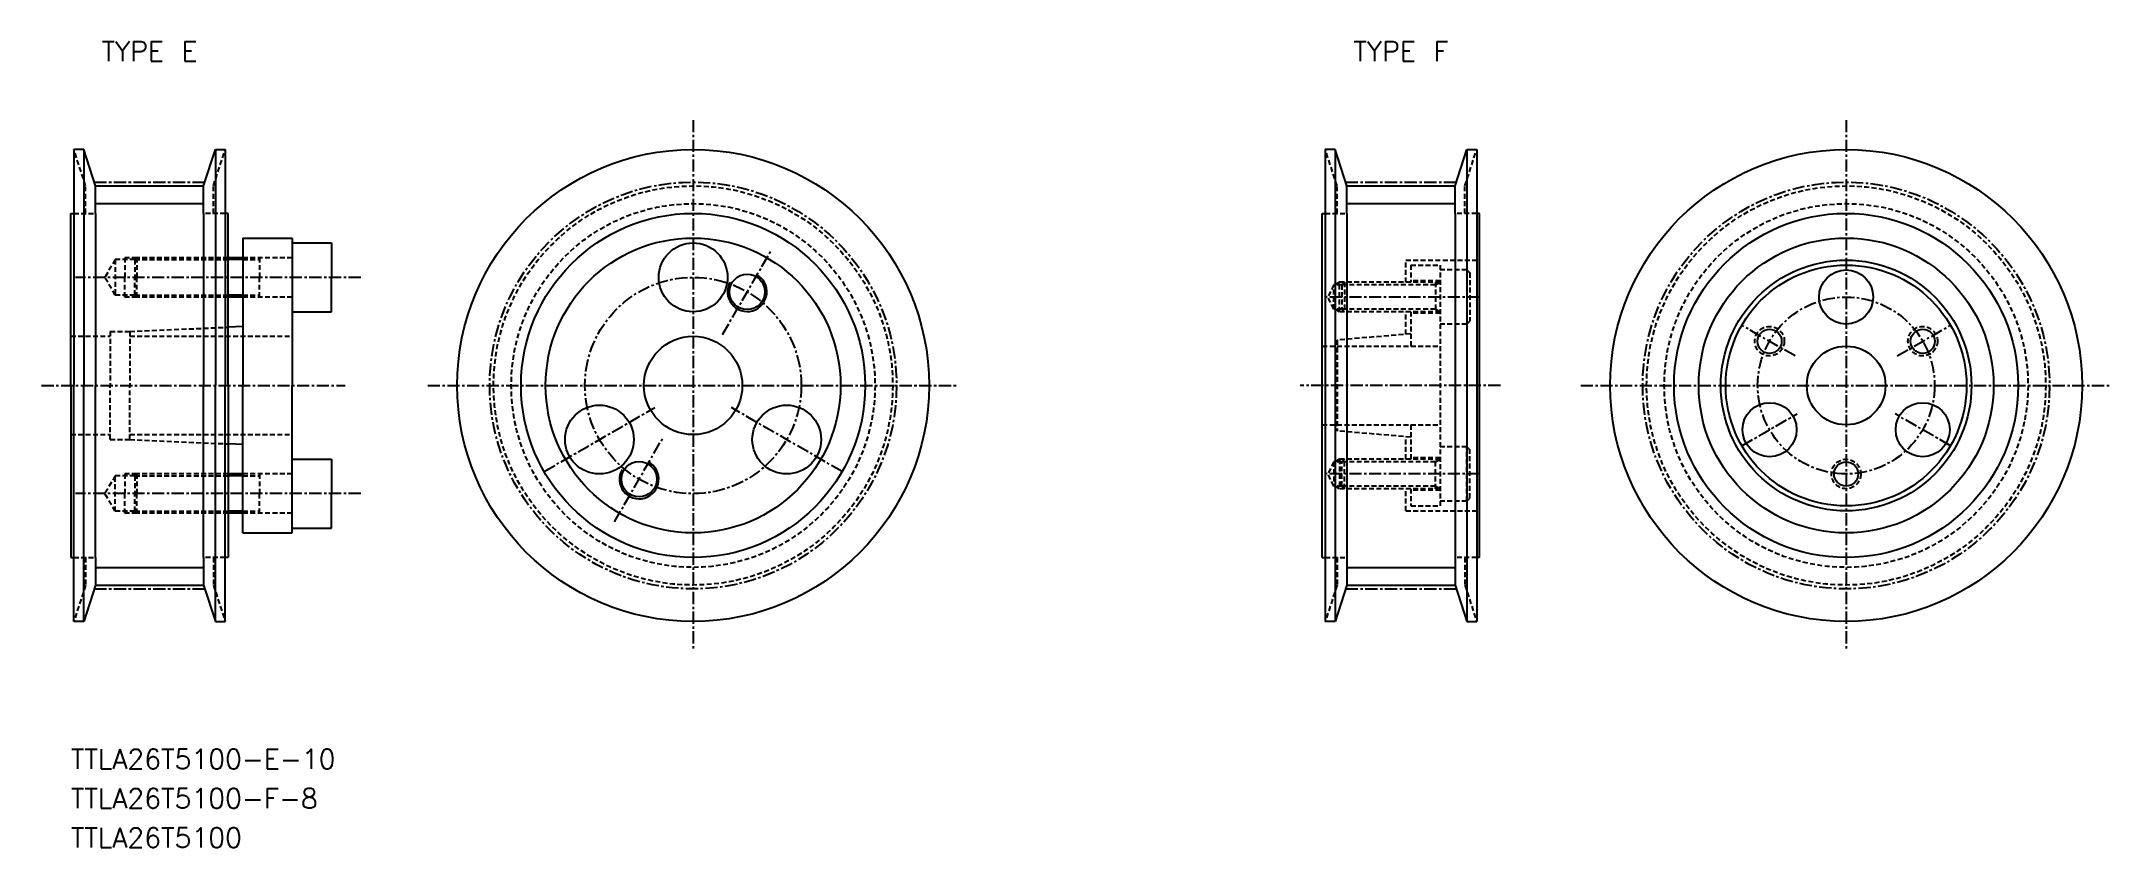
# Model space of a CAD drawing. Extents: x 4283 to 4493, y 16907 to 16989.
import ezdxf
from ezdxf.enums import TextEntityAlignment as Align

# ---------------------------------------------------------------- set-up
doc = ezdxf.new("R2010")
doc.units = 0
doc.linetypes.add('CENTER', pattern=[2, 1.25, -0.25, 0.25, -0.25])
doc.linetypes.add('DASHED', pattern=[0.75, 0.5, -0.25])
doc.layers.get('0').update_dxf_attribs({"linetype": 'CONTINUOUS'})
doc.layers.add('CENTER', color=1, linetype='CENTER')
doc.styles.add('MISUMI', font='txt.shx')

msp = doc.modelspace()

# ---------------------------------------------------------------- linework, layer by layer
at = {"color": 1, "linetype": 'CENTER'}
for p, q in [((4348.92, 16981.36), (4348.92, 16927.36)), ((4466.2, 16981.36), (4466.2, 16927.36)), ((4288, 16975.05), (4299.26, 16975.05)), ((4415.29, 16975.05), (4426.54, 16975.05)), ((4282.63, 16954.36), (4313.54, 16954.36)), ((4321.92, 16954.36), (4375.92, 16954.36)), ((4439.2, 16954.36), (4493.2, 16954.36)), ((4288, 16933.67), (4299.26, 16933.67)), ((4415.29, 16933.67), (4426.54, 16933.67))]:
    msp.add_line(p, q, dxfattribs=at)
at = {"color": 7, "linetype": 'CONTINUOUS'}
for p, q in [((4286.93, 16978.36), (4285.93, 16978.36)), ((4285.93, 16978.36), (4285.93, 16954.36)), ((4288.13, 16974.66), (4286.93, 16978.36)), ((4286.93, 16978.36), (4286.93, 16954.36)), ((4299.13, 16974.66), (4300.33, 16978.36)), ((4300.33, 16978.36), (4301.33, 16978.36)), ((4300.33, 16978.36), (4300.33, 16954.36)), ((4301.33, 16978.36), (4301.33, 16954.36)), ((4414.22, 16978.36), (4413.22, 16978.36)), ((4413.22, 16978.36), (4413.22, 16930.36)), ((4415.42, 16974.66), (4414.22, 16978.36)), ((4414.22, 16978.36), (4414.22, 16930.36)), ((4426.42, 16974.66), (4427.62, 16978.36)), ((4427.62, 16978.36), (4428.62, 16978.36)), ((4427.62, 16978.36), (4427.62, 16930.36)), ((4428.62, 16978.36), (4428.62, 16930.36)), ((4288.13, 16971.86), (4288.13, 16974.66)), ((4288.13, 16974.66), (4299.13, 16974.66)), ((4299.13, 16971.86), (4299.13, 16974.66)), ((4415.42, 16971.86), (4415.42, 16974.66)), ((4415.42, 16974.66), (4426.42, 16974.66)), ((4426.42, 16971.86), (4426.42, 16974.66)), ((4285.63, 16971.86), (4285.93, 16971.86)), ((4285.63, 16954.36), (4285.63, 16971.86)), ((4288.13, 16971.86), (4288.13, 16954.36)), ((4299.13, 16971.86), (4299.13, 16954.36)), ((4301.63, 16971.86), (4301.33, 16971.86)), ((4301.63, 16954.36), (4301.63, 16971.86)), ((4412.92, 16971.86), (4413.22, 16971.86)), ((4412.92, 16936.86), (4412.92, 16971.86)), ((4415.42, 16971.86), (4415.42, 16936.86)), ((4426.42, 16971.86), (4426.42, 16936.86)), ((4428.92, 16971.86), (4428.62, 16971.86)), ((4428.92, 16936.86), (4428.92, 16971.86)), ((4303.13, 16969.36), (4308.13, 16969.36)), ((4303.13, 16969.36), (4303.13, 16967.36)), ((4308.13, 16969.36), (4308.13, 16968.86)), ((4308.13, 16968.86), (4308.13, 16961.86)), ((4308.13, 16968.86), (4312.13, 16968.86)), ((4312.13, 16968.86), (4312.13, 16965.36)), ((4303.13, 16967.36), (4301.63, 16967.36)), ((4303.13, 16967.36), (4303.13, 16963.36)), ((4312.13, 16961.86), (4312.13, 16965.36)), ((4303.13, 16963.36), (4301.63, 16963.36)), ((4303.13, 16963.36), (4303.13, 16960.36)), ((4308.13, 16961.86), (4308.13, 16954.36)), ((4308.13, 16961.86), (4312.13, 16961.86)), ((4303.13, 16960.36), (4301.63, 16960.29)), ((4303.13, 16960.36), (4303.13, 16954.36)), ((4285.63, 16954.36), (4285.63, 16936.86)), ((4285.93, 16930.36), (4285.93, 16954.36)), ((4286.93, 16930.36), (4286.93, 16954.36)), ((4288.13, 16936.86), (4288.13, 16954.36)), ((4299.13, 16936.86), (4299.13, 16954.36)), ((4300.33, 16930.36), (4300.33, 16954.36)), ((4301.33, 16930.36), (4301.33, 16954.36)), ((4301.63, 16954.36), (4301.63, 16936.86)), ((4303.13, 16948.36), (4303.13, 16954.36)), ((4308.13, 16946.86), (4308.13, 16954.36)), ((4303.13, 16948.36), (4301.63, 16948.42)), ((4303.13, 16945.36), (4303.13, 16948.36)), ((4308.13, 16939.86), (4308.13, 16946.86)), ((4308.13, 16946.86), (4312.13, 16946.86)), ((4312.13, 16946.86), (4312.13, 16943.36)), ((4303.13, 16945.36), (4301.63, 16945.36)), ((4303.13, 16941.36), (4303.13, 16945.36)), ((4312.13, 16939.86), (4312.13, 16943.36)), ((4303.13, 16941.36), (4301.63, 16941.36)), ((4303.13, 16939.36), (4303.13, 16941.36)), ((4303.13, 16939.36), (4308.13, 16939.36)), ((4308.13, 16939.86), (4312.13, 16939.86)), ((4308.13, 16939.36), (4308.13, 16939.86)), ((4285.63, 16936.86), (4285.93, 16936.86)), ((4288.13, 16936.86), (4288.13, 16934.06)), ((4299.13, 16936.86), (4299.13, 16934.06)), ((4301.63, 16936.86), (4301.33, 16936.86)), ((4412.92, 16936.86), (4413.22, 16936.86)), ((4415.42, 16936.86), (4415.42, 16934.06)), ((4426.42, 16936.86), (4426.42, 16934.06)), ((4428.92, 16936.86), (4428.62, 16936.86)), ((4288.13, 16934.06), (4286.93, 16930.36)), ((4288.13, 16934.06), (4299.13, 16934.06)), ((4299.13, 16934.06), (4300.33, 16930.36)), ((4415.42, 16934.06), (4414.22, 16930.36)), ((4415.42, 16934.06), (4426.42, 16934.06)), ((4426.42, 16934.06), (4427.62, 16930.36)), ((4286.93, 16930.36), (4285.93, 16930.36)), ((4300.33, 16930.36), (4301.33, 16930.36)), ((4414.22, 16930.36), (4413.22, 16930.36)), ((4427.62, 16930.36), (4428.62, 16930.36))]:
    msp.add_line(p, q, dxfattribs=at)
at = {"color": 3, "linetype": 'DASHED'}
for p, q in [((4287.13, 16974.66), (4285.93, 16978.36)), ((4300.13, 16974.66), (4301.33, 16978.36)), ((4414.42, 16974.66), (4413.22, 16978.36)), ((4427.42, 16974.66), (4428.62, 16978.36)), ((4287.13, 16971.86), (4287.13, 16974.66)), ((4300.13, 16971.86), (4300.13, 16974.66)), ((4414.42, 16971.86), (4414.42, 16974.66)), ((4427.42, 16971.86), (4427.42, 16974.66)), ((4285.93, 16971.86), (4288.13, 16971.86)), ((4301.33, 16971.86), (4299.13, 16971.86)), ((4413.22, 16971.86), (4415.42, 16971.86)), ((4428.62, 16971.86), (4426.42, 16971.86)), ((4290.13, 16967.16), (4289.09, 16965.36)), ((4290.13, 16967.16), (4290.13, 16963.56)), ((4292.13, 16967.16), (4290.13, 16967.16)), ((4292.33, 16967.36), (4291.13, 16967.36)), ((4291.13, 16967.36), (4291.13, 16965.36)), ((4292.33, 16967.36), (4292.13, 16967.16)), ((4292.13, 16967.16), (4301.63, 16967.16)), ((4292.13, 16967.16), (4292.13, 16965.36)), ((4301.63, 16967.36), (4292.33, 16967.36)), ((4292.33, 16967.36), (4292.33, 16965.36)), ((4308.13, 16967.36), (4303.13, 16967.36)), ((4303.13, 16967.16), (4304.8, 16967.16)), ((4304.8, 16967.36), (4304.8, 16965.36)), ((4421.42, 16967.11), (4428.92, 16967.11)), ((4421.42, 16964.86), (4421.42, 16967.11)), ((4421.92, 16966.61), (4424.92, 16966.61)), ((4421.92, 16966.61), (4421.92, 16964.86)), ((4424.92, 16966.61), (4424.92, 16942.11)), ((4427.62, 16966.11), (4424.92, 16966.11)), ((4427.62, 16966.11), (4427.62, 16960.61)), ((4427.62, 16966.11), (4427.92, 16965.81)), ((4427.92, 16965.81), (4427.92, 16960.91)), ((4290.13, 16963.56), (4289.09, 16965.36)), ((4292.13, 16963.56), (4290.13, 16963.56)), ((4291.13, 16963.36), (4291.13, 16965.36)), ((4292.13, 16963.56), (4292.13, 16965.36)), ((4292.13, 16963.56), (4301.63, 16963.56)), ((4292.33, 16963.36), (4292.13, 16963.56)), ((4292.33, 16963.36), (4292.33, 16965.36)), ((4303.13, 16963.56), (4304.8, 16963.56)), ((4304.8, 16963.36), (4304.8, 16965.36)), ((4414.08, 16964.59), (4413.49, 16963.36)), ((4414.92, 16964.59), (4414.08, 16964.59)), ((4414.08, 16962.13), (4414.08, 16964.59)), ((4414.67, 16964.86), (4414.2, 16964.59)), ((4415.19, 16964.86), (4414.67, 16964.86)), ((4414.67, 16961.86), (4414.67, 16964.86)), ((4414.92, 16964.59), (4415.19, 16964.86)), ((4424.42, 16964.59), (4414.92, 16964.59)), ((4414.92, 16964.59), (4414.92, 16962.13)), ((4424.92, 16964.86), (4415.19, 16964.86)), ((4415.19, 16964.86), (4415.19, 16961.86)), ((4424.92, 16965.01), (4421.92, 16965.01)), ((4424.42, 16964.86), (4424.42, 16961.86)), ((4424.42, 16964.59), (4424.88, 16964.86)), ((4292.33, 16963.36), (4291.13, 16963.36)), ((4301.63, 16963.36), (4292.33, 16963.36)), ((4308.13, 16963.36), (4303.13, 16963.36)), ((4414.08, 16962.13), (4413.49, 16963.36)), ((4413.51, 16963.36), (4413.51, 16963.36)), ((4414.06, 16962.16), (4414.06, 16962.16)), ((4414.92, 16962.13), (4414.08, 16962.13)), ((4414.65, 16961.86), (4414.18, 16962.13)), ((4415.19, 16961.86), (4414.65, 16961.86)), ((4424.42, 16962.13), (4414.92, 16962.13)), ((4415.19, 16961.86), (4414.92, 16962.13)), ((4424.92, 16961.86), (4415.19, 16961.86)), ((4421.42, 16959.57), (4421.42, 16961.86)), ((4421.92, 16961.86), (4421.92, 16958.36)), ((4424.92, 16961.71), (4421.92, 16961.71)), ((4424.42, 16962.13), (4424.88, 16961.86)), ((4285.63, 16959.36), (4289.63, 16959.36)), ((4289.63, 16959.86), (4291.63, 16959.86)), ((4289.63, 16959.86), (4289.63, 16954.36)), ((4291.63, 16959.86), (4301.63, 16960.29)), ((4291.63, 16959.86), (4291.63, 16954.36)), ((4291.63, 16959.36), (4308.13, 16959.36)), ((4421.92, 16959.61), (4414.42, 16958.98)), ((4427.62, 16960.61), (4424.92, 16960.61)), ((4427.62, 16960.61), (4427.92, 16960.91)), ((4412.92, 16958.36), (4414.42, 16958.36)), ((4414.42, 16958.98), (4414.42, 16949.73)), ((4414.42, 16958.36), (4424.92, 16958.36)), ((4289.63, 16948.86), (4289.63, 16954.36)), ((4291.63, 16948.86), (4291.63, 16954.36)), ((4285.63, 16949.36), (4289.63, 16949.36)), ((4289.63, 16948.86), (4291.63, 16948.86)), ((4291.63, 16949.36), (4308.13, 16949.36)), ((4291.63, 16948.86), (4301.63, 16948.42)), ((4412.92, 16950.36), (4414.42, 16950.36)), ((4414.42, 16950.36), (4424.92, 16950.36)), ((4421.92, 16949.11), (4414.42, 16949.73)), ((4421.42, 16946.86), (4421.42, 16949.15)), ((4421.92, 16950.36), (4421.92, 16946.86)), ((4414.65, 16946.86), (4414.18, 16946.59)), ((4415.19, 16946.86), (4414.65, 16946.86)), ((4414.67, 16946.86), (4414.67, 16943.86)), ((4415.19, 16946.86), (4414.92, 16946.59)), ((4424.92, 16946.86), (4415.19, 16946.86)), ((4415.19, 16943.86), (4415.19, 16946.86)), ((4424.92, 16947.01), (4421.92, 16947.01)), ((4424.42, 16943.86), (4424.42, 16946.86)), ((4424.42, 16946.59), (4424.88, 16946.86)), ((4427.62, 16948.11), (4424.92, 16948.11)), ((4427.62, 16942.61), (4427.62, 16948.11)), ((4427.62, 16948.11), (4427.92, 16947.81)), ((4427.92, 16942.91), (4427.92, 16947.81)), ((4290.13, 16945.16), (4289.09, 16943.36)), ((4292.13, 16945.16), (4290.13, 16945.16)), ((4290.13, 16941.56), (4290.13, 16945.16)), ((4292.33, 16945.36), (4291.13, 16945.36)), ((4291.13, 16945.36), (4291.13, 16943.36)), ((4292.33, 16945.36), (4292.13, 16945.16)), ((4292.13, 16945.16), (4301.63, 16945.16)), ((4292.13, 16945.16), (4292.13, 16943.36)), ((4301.63, 16945.36), (4292.33, 16945.36)), ((4292.33, 16945.36), (4292.33, 16943.36)), ((4308.13, 16945.36), (4303.13, 16945.36)), ((4303.13, 16945.16), (4304.8, 16945.16)), ((4304.8, 16945.36), (4304.8, 16943.36)), ((4414.08, 16946.59), (4413.49, 16945.36)), ((4414.08, 16944.13), (4413.49, 16945.36)), ((4413.51, 16945.36), (4413.51, 16945.36)), ((4414.06, 16946.56), (4414.06, 16946.56)), ((4414.08, 16946.59), (4414.08, 16944.13)), ((4414.92, 16946.59), (4414.08, 16946.59)), ((4424.42, 16946.59), (4414.92, 16946.59)), ((4414.92, 16944.13), (4414.92, 16946.59)), ((4290.13, 16941.56), (4289.09, 16943.36)), ((4291.13, 16941.36), (4291.13, 16943.36)), ((4292.13, 16941.56), (4292.13, 16943.36)), ((4292.33, 16941.36), (4292.33, 16943.36)), ((4304.8, 16941.36), (4304.8, 16943.36)), ((4414.92, 16944.13), (4414.08, 16944.13)), ((4414.67, 16943.86), (4414.2, 16944.13)), ((4415.19, 16943.86), (4414.67, 16943.86)), ((4424.42, 16944.13), (4414.92, 16944.13)), ((4414.92, 16944.13), (4415.19, 16943.86)), ((4424.92, 16943.86), (4415.19, 16943.86)), ((4421.42, 16941.61), (4421.42, 16943.86)), ((4421.92, 16943.86), (4421.92, 16942.11)), ((4424.92, 16943.71), (4421.92, 16943.71)), ((4424.42, 16944.13), (4424.88, 16943.86)), ((4427.62, 16942.61), (4424.92, 16942.61)), ((4427.62, 16942.61), (4427.92, 16942.91)), ((4292.13, 16941.56), (4290.13, 16941.56)), ((4292.33, 16941.36), (4291.13, 16941.36)), ((4292.13, 16941.56), (4301.63, 16941.56)), ((4292.33, 16941.36), (4292.13, 16941.56)), ((4301.63, 16941.36), (4292.33, 16941.36)), ((4303.13, 16941.56), (4304.8, 16941.56)), ((4308.13, 16941.36), (4303.13, 16941.36)), ((4421.42, 16941.61), (4428.92, 16941.61)), ((4421.92, 16942.11), (4424.92, 16942.11)), ((4285.93, 16936.86), (4288.13, 16936.86)), ((4287.13, 16936.86), (4287.13, 16934.06)), ((4301.33, 16936.86), (4299.13, 16936.86)), ((4300.13, 16936.86), (4300.13, 16934.06)), ((4413.22, 16936.86), (4415.42, 16936.86)), ((4414.42, 16936.86), (4414.42, 16934.06)), ((4428.62, 16936.86), (4426.42, 16936.86)), ((4427.42, 16936.86), (4427.42, 16934.06)), ((4287.13, 16934.06), (4285.93, 16930.36)), ((4300.13, 16934.06), (4301.33, 16930.36)), ((4414.42, 16934.06), (4413.22, 16930.36)), ((4427.42, 16934.06), (4428.62, 16930.36))]:
    msp.add_line(p, q, dxfattribs=at)
at = {"color": 3, "linetype": 'CONTINUOUS'}
for p, q in [((4288.13, 16972.86), (4299.13, 16972.86)), ((4415.42, 16972.86), (4426.42, 16972.86)), ((4288.13, 16935.86), (4299.13, 16935.86)), ((4415.42, 16935.86), (4426.42, 16935.86))]:
    msp.add_line(p, q, dxfattribs=at)
at = {"color": 3}
for p, q in [((4303.13, 16967.16), (4301.63, 16967.16)), ((4303.13, 16963.56), (4301.63, 16963.56)), ((4303.13, 16945.16), (4301.63, 16945.16)), ((4303.13, 16941.56), (4301.63, 16941.56))]:
    msp.add_line(p, q, dxfattribs=at)
at = {"color": 7, "linetype": 'CONTINUOUS'}
for centre, radius in [((4348.92, 16954.36), 24), ((4466.2, 16954.36), 24), ((4348.92, 16954.36), 17.5), ((4466.2, 16954.36), 17.5), ((4348.92, 16954.36), 15), ((4348.92, 16954.36), 15), ((4348.92, 16954.36), 15), ((4348.92, 16965.36), 3.5), ((4466.2, 16954.36), 15), ((4466.2, 16954.36), 15), ((4354.42, 16963.88), 1.8), ((4466.2, 16954.36), 12.75), ((4466.2, 16954.36), 12.25), ((4466.2, 16963.36), 2.75), ((4348.92, 16954.36), 5), ((4458.41, 16958.86), 1.23), ((4473.99, 16958.86), 1.23), ((4466.2, 16954.36), 4), ((4339.39, 16948.86), 3.5), ((4358.44, 16948.86), 3.5), ((4458.41, 16949.86), 2.75), ((4473.99, 16949.86), 2.75), ((4343.42, 16944.83), 1.8), ((4466.2, 16945.36), 1.23)]:
    msp.add_circle(centre, radius, dxfattribs=at)
at = {"color": 1, "linetype": 'CENTER'}
for centre in [(4348.92, 16954.36), (4466.2, 16954.36)]:
    msp.add_circle(centre, 20.69, dxfattribs=at)
at = {"color": 3, "linetype": 'DASHED'}
for centre, radius in [((4348.92, 16954.36), 20.3), ((4466.2, 16954.36), 20.3), ((4348.92, 16954.36), 18.5), ((4466.2, 16954.36), 18.5), ((4458.41, 16958.86), 1.5), ((4473.99, 16958.86), 1.5), ((4466.2, 16945.36), 1.5)]:
    msp.add_circle(centre, radius, dxfattribs=at)
at = {"color": 3, "linetype": 'CONTINUOUS'}
for centre in [(4354.42, 16963.88), (4343.42, 16944.83)]:
    msp.add_arc(centre, 2, 150, 62, dxfattribs=at)
at = {"layer": 'CENTER', "color": 1, "linetype": 'CENTER'}
for p, q in [((4351.92, 16959.55), (4356.92, 16968.21)), ((4315.13, 16965.36), (4286.09, 16965.36)), ((4428.92, 16963.36), (4413.04, 16963.36)), ((4461, 16957.36), (4455.59, 16960.48)), ((4471.4, 16957.36), (4476.81, 16960.48)), ((4431.05, 16954.36), (4410.68, 16954.36)), ((4333.76, 16945.61), (4345.02, 16952.11)), ((4364.07, 16945.61), (4352.81, 16952.11)), ((4455.59, 16948.23), (4461.22, 16951.48)), ((4476.81, 16948.23), (4471.18, 16951.48)), ((4340.92, 16940.5), (4345.92, 16949.16)), ((4428.92, 16945.36), (4413.04, 16945.36)), ((4315.13, 16943.36), (4286.09, 16943.36))]:
    msp.add_line(p, q, dxfattribs=at)
for centre, radius in [((4348.92, 16954.36), 11), ((4466.2, 16954.36), 9)]:
    msp.add_circle(centre, radius, dxfattribs=at)

# ---------------------------------------------------------------- texts
at = {"color": 7, "linetype": 'CONTINUOUS', "style": 'MISUMI'}
for s, p in [('TYPE E', (4293.63, 16988.36)), ('TYPE F', (4420.92, 16988.36))]:
    msp.add_text(s, height=2, dxfattribs=at).set_placement(p, align=Align.MIDDLE_CENTER)
for s, p in [('TTLA26T5100-E-10', (4285.63, 16915.36)), ('TTLA26T5100-F-8', (4285.63, 16911.36)), ('TTLA26T5100', (4285.63, 16907.36))]:
    msp.add_text(s, height=2, dxfattribs=at).set_placement(p)

doc.saveas('drawing.dxf')
